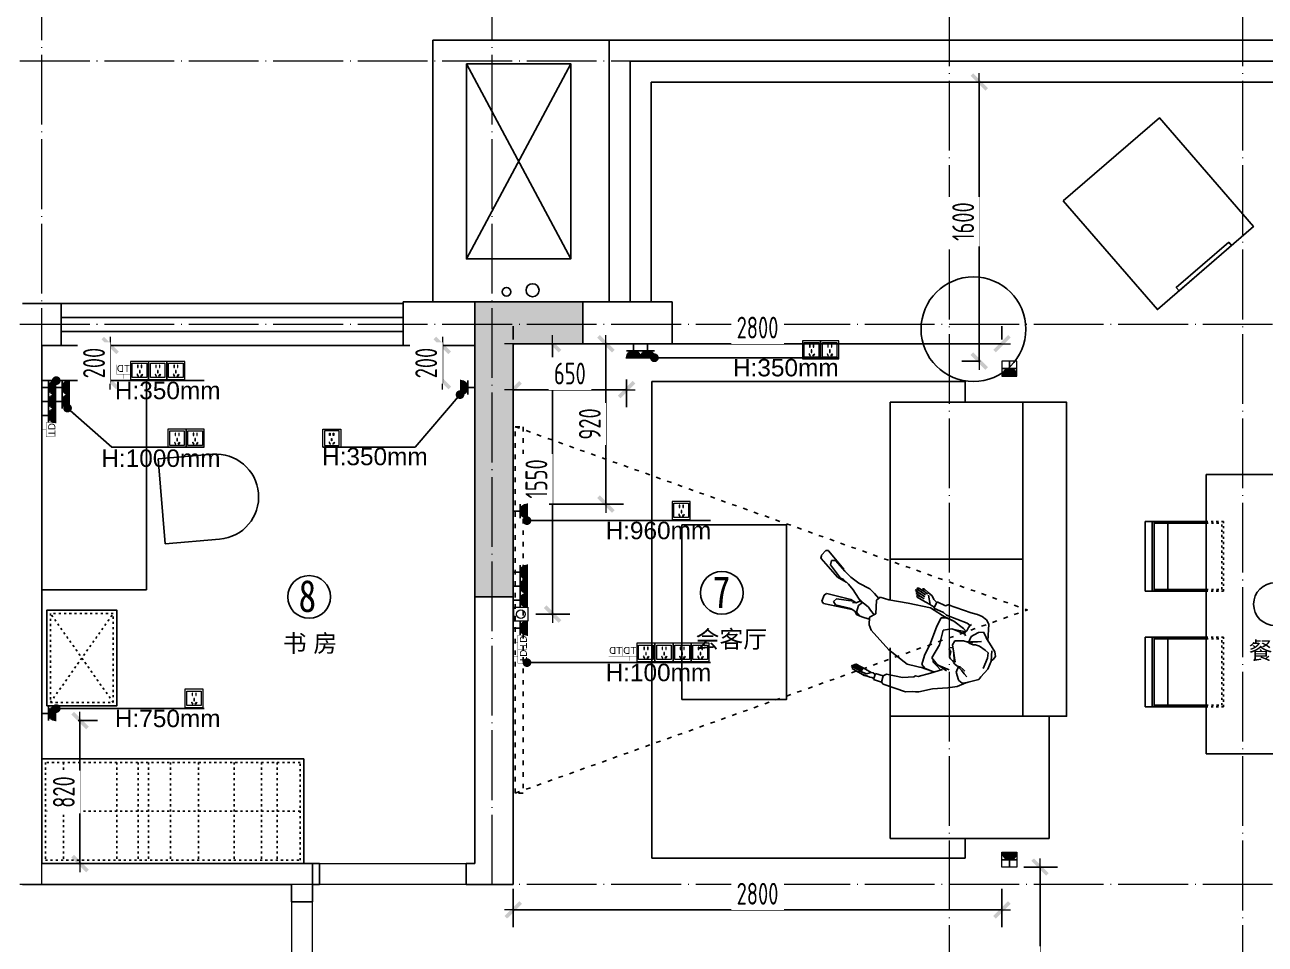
# Model space of a CAD drawing. Header units: inches. Extents: x -50945 to 250244, y -404780 to 18493.
# Drawn here: x 102031 to 109137, y -280521 to -275250 of the extents above; entities that cross this region are included whole.
import ezdxf

# ---------------------------------------------------------------- set-up
doc = ezdxf.new("R2010")
doc.units = ezdxf.units.IN
doc.header["$MEASUREMENT"] = 0
for name, pattern in [('ACAD_ISO03W100', [30, 12, -18]), ('DOTE', [2.42, 2, -0.2, 0.02, -0.2]), ('iGo户型优化10', [30, 12, -18])]:
    doc.linetypes.add(name, pattern=pattern)
for name, color, linetype, lineweight in [('0000插座', 1, 'Continuous', 25), ('0000照明', 241, 'Continuous', 25), ('天棚材质标注', 2, 'Continuous', 5), ('门', 65, 'Continuous', 13)]:
    doc.layers.add(name, color=color, linetype=linetype, lineweight=lineweight)
for name, color, linetype in [('D-ARCHI', 250, 'Continuous'), ('EVH 立面填充', 8, 'Continuous'), ('IBS-003-建筑窗框', 3, 'Continuous'), ('IBS-182-原建筑非承重墙', 150, 'Continuous'), ('IBS-200-原建筑承重墙柱', 200, 'Continuous'), ('IBS-63-原建筑窗', 63, 'Continuous'), ('IDS-040-固定高家具', 40, 'Continuous'), ('IFF-51-活动家具', 51, 'Continuous'), ('iGo户型优化', 7, 'Continuous'), ('房间编号', 50, 'Continuous')]:
    doc.layers.add(name, color=color, linetype=linetype)
doc.styles.add('ARI', font='', dxfattribs={"width": 0.8, "height": 200})
doc.styles.add('HBA-DIMT', font='ARCHS.SHX', dxfattribs={"width": 0.8})
doc.styles.add('MtXpl_Arial_Unicode_', font='Arial Unicode.ttf')
doc.styles.get("Standard").update_dxf_attribs({"font": 'Arial.ttf'})
doc.styles.get('ARI').set_extended_font_data('SimSun')
doc.dimstyles.new('HBA_40', dxfattribs={"dimscale": 50, "dimtxt": 2.5, "dimasz": 0.1, "dimexe": 2, "dimexo": 2.5, "dimgap": 0.6, "dimtad": 1, "dimdec": 0, "dimrnd": 5, "dimzin": 0, "dimtxsty": 'HBA-DIMT', "dimblk": 'HBA_DIMENSION_TICK', "dimblk1": 'HBA_DIMENSION_TICK', "dimblk2": 'HBA_DIMENSION_TICK', "dimcen": 0.125, "dimclrd": 44, "dimclre": 44, "dimclrt": 2, "dimadec": 0, "dimazin": 0, "dimtfac": 1, "dimtdec": 0, "dimtix": 1, "dimtmove": 1, "dimatfit": 3, "dimldrblk": 'HBA_Leader_Dot', "dimfxl": 0, "dimtvp": 1, "dimtfill": 1, "dimtolj": 1, "dimtzin": 0, "dimarcsym": 0})

# ---------------------------------------------------------------- blocks, each defined once
blk = doc.blocks.new('抖音iGo户型优化-0379')
at = {"layer": 'IFF-51-活动家具', "ltscale": 100}
for p, q in [((61873.5, -161142.9), (61899.3, -161455.1)), ((61412.4, -161495.3), (61386.6, -161183.2)), ((61899.3, -161455.1), (61412.4, -161495.3))]:
    blk.add_line(p, q, dxfattribs=at)
blk.add_arc((61630, -161163.1), 244.3, 4.72175, 184.72175, dxfattribs=at)
blk = doc.blocks.new('A$C0ACF2E9F')
at = {"layer": 'iGo户型优化', "color": 251}
for p, q in [((361.9, 1129.8), (370.4, 1137)), ((370.4, 1137), (391.8, 1142.7)), ((391.8, 1142.7), (416, 1128.4)), ((196.6, 1052.9), (233.7, 1104.2)), ((233.7, 1104.2), (252.2, 1109.9)), ((252.2, 1109.9), (307.7, 1129.8)), ((300.6, 1102.8), (366.2, 1102.8)), ((307.7, 1129.8), (359, 1129.8)), ((359, 1129.8), (414.6, 1109.9)), ((366.2, 1102.8), (396.1, 1095.6)), ((396.1, 1095.6), (403.2, 1074.3)), ((403.2, 1074.3), (411.8, 1034.4)), ((416, 1128.4), (433.1, 1104.2)), ((433.1, 1104.2), (470.2, 1052.9)), ((456.6, 1067.8), (459.4, 1067.8)), ((459.4, 1067.8), (549.1, 1035.4)), ((122, 958.6), (149, 1005)), ((149, 1005), (188.2, 1042.2)), ((192.3, 1050.1), (178.9, 1024.7)), ((185.2, 1000.2), (178.9, 1024.7)), ((188.1, 997.3), (185.2, 1000.2)), ((188.1, 997.3), (222.3, 968.8)), ((196.6, 1052.9), (192.3, 1050.1)), ((232.2, 1014.4), (222.3, 1035.8)), ((245.1, 993.1), (232.2, 1014.4)), ((247.9, 1011.6), (252.2, 998.8)), ((259.3, 977.4), (252.2, 998.8)), ((410.3, 1011.6), (404.6, 998.8)), ((404.6, 998.8), (404.6, 977.4)), ((411.8, 1034.4), (410.3, 1011.6)), ((430.3, 1014.4), (414.6, 977.4)), ((440.3, 1035.8), (430.3, 1014.4)), ((478.7, 997.3), (444.5, 968.8)), ((470.2, 1052.9), (474.4, 1050.1)), ((474.4, 1050.1), (495.8, 1025.8)), ((481.6, 1000.2), (478.7, 997.3)), ((495.8, 1025.8), (481.6, 1000.2)), ((549.1, 1035.4), (566.9, 1013.6)), ((566.9, 1013.6), (573.9, 983.6)), ((81.9, 879.8), (108.7, 931.8)), ((108.7, 931.8), (122, 958.6)), ((220.8, 926.1), (220.8, 887.6)), ((257.9, 968.8), (222.3, 968.8)), ((252.2, 974.5), (245.1, 993.1)), ((257.9, 968.8), (252.2, 974.5)), ((259.3, 977.4), (257.9, 968.8)), ((257.9, 968.8), (257.9, 958.9)), ((262.2, 944.6), (257.9, 958.9)), ((269.3, 933.2), (262.2, 944.6)), ((282.1, 931.8), (269.3, 933.2)), ((275, 924.7), (274, 932.7)), ((329.1, 909), (275, 941.8)), ((280.7, 910.4), (275, 924.7)), ((319.1, 914.7), (282.1, 931.8)), ((400.4, 927.5), (386.1, 891.9)), ((404.6, 938.9), (400.4, 927.5)), ((404.6, 977.4), (407.5, 968.8)), ((407.5, 958.9), (404.6, 938.9)), ((411.8, 970.3), (407.5, 958.9)), ((407.5, 968.8), (407.5, 958.9)), ((444.5, 968.8), (411.2, 968.8)), ((414.6, 993.1), (411.8, 974.5)), ((411.8, 974.5), (411.8, 970.3)), ((448.8, 927.5), (436, 937.5)), ((443.1, 931.8), (443.1, 887.6)), ((443.1, 862), (457.4, 930.4)), ((464.5, 934.6), (448.8, 927.5)), ((459.6, 932.4), (470.2, 911.8)), ((464.5, 934.6), (486.3, 936.8)), ((497.2, 938.9), (486.3, 936.8)), ((508.5, 944.4), (497.2, 938.9)), ((507.2, 919), (500.1, 940.3)), ((575, 955.6), (569.9, 917.5)), ((573.9, 983.6), (575, 955.6)), ((37, 813.5), (81.9, 879.8)), ((206.7, 891.5), (161, 834.9)), ((175.2, 843.5), (178.8, 857)), ((215.1, 850.6), (200.3, 883.6)), ((220.8, 862), (209.4, 914.7)), ((220.8, 887.6), (220.8, 862)), ((220.8, 862), (220.8, 850.6)), ((287.8, 900.5), (280.7, 910.4)), ((287.8, 900.5), (319.1, 894.8)), ((329.1, 909), (319.1, 914.7)), ((359, 889.1), (319.1, 914.7)), ((329.1, 880.5), (319.1, 894.8)), ((329.1, 909), (359, 889.1)), ((337.7, 880.5), (329.1, 880.5)), ((344.8, 894.8), (337.7, 880.5)), ((349.1, 894.8), (344.8, 894.8)), ((349.1, 894.8), (344.8, 894.8)), ((386.1, 891.9), (359, 889.1)), ((443.1, 887.6), (443.1, 862)), ((443.1, 862), (443.1, 850.6)), ((470.2, 911.8), (488.7, 843.5)), ((504.4, 792.2), (507.2, 919)), ((569.9, 917.5), (562.8, 777.9)), ((24.2, 777.9), (29.8, 797.2)), ((29.8, 797.2), (37, 813.5)), ((161, 834.9), (116.8, 776.5)), ((158.1, 692.4), (175.2, 796.4)), ((171, 769.4), (175.2, 843.5)), ((175.2, 843.5), (175.2, 796.4)), ((175.2, 796.4), (188.1, 769.4)), ((226.5, 824.9), (215.1, 850.6)), ((245.1, 807.8), (220.8, 850.6)), ((239.4, 819.2), (226.5, 824.9)), ((245.1, 807.8), (332, 820.7)), ((417.5, 807.8), (332, 820.7)), ((443.1, 850.6), (417.5, 807.8)), ((488.7, 796.4), (477.3, 769.4)), ((488.7, 843.5), (493, 769.4)), ((488.7, 843.5), (488.7, 796.4)), ((488.7, 796.4), (507.2, 692.4)), ((511.5, 770.8), (504.4, 792.2)), ((564.2, 790.7), (562.8, 777.9)), ((0, 608.4), (7.6, 744.3)), ((7.6, 744.3), (24.2, 777.9)), ((105.4, 755.1), (76.9, 695.3)), ((114, 762.2), (105.4, 755.1)), ((116.8, 776.5), (114, 762.2)), ((188.1, 769.4), (242.2, 765.1)), ((320.6, 769.4), (242.2, 765.1)), ((320.6, 769.4), (423.2, 765.1)), ((423.2, 765.1), (477.3, 769.4)), ((511.5, 770.8), (512.9, 711)), ((552.9, 713.3), (512.9, 711)), ((522.9, 688.2), (520, 711)), ((550, 713.8), (558.5, 691)), ((562.8, 777.9), (551.4, 766.5)), ((551.4, 766.5), (552.9, 713.3)), ((76.9, 695.3), (59.8, 604.1)), ((193.8, 562.8), (158.1, 692.4)), ((507.2, 692.4), (483, 562.8)), ((524.3, 682.5), (522.9, 688.2)), ((527.2, 651.1), (524.3, 682.5)), ((569.9, 652.5), (524.3, 682.5)), ((534.3, 597), (527.2, 651.1)), ((558.5, 691), (574.2, 675.3)), ((579.9, 626.9), (572.8, 646.8)), ((574.2, 675.3), (584.2, 645.4)), ((584.2, 645.4), (594.1, 616.9)), ((7.1, 595.6), (0, 608.4)), ((2.4, 547.6), (7.1, 595.6)), ((7.1, 595.6), (44.2, 589.9)), ((44.2, 589.9), (39.1, 544.7)), ((59.8, 604.1), (44.2, 589.9)), ((541.4, 592.7), (534.3, 597)), ((551.4, 584.2), (541.4, 638.3)), ((544.3, 597), (541.4, 592.7)), ((544.3, 621.2), (544.3, 597)), ((557.1, 584.2), (551.4, 584.2)), ((565.6, 574.2), (552.8, 636.9)), ((561.4, 587), (557.1, 584.2)), ((558.5, 605.5), (561.4, 587)), ((577, 579.9), (565.6, 636.9)), ((571.3, 574.2), (565.6, 574.2)), ((571.3, 608.4), (574.2, 578.5)), ((574.2, 578.5), (571.3, 574.2)), ((582.7, 579.9), (577, 579.9)), ((588.4, 608.4), (579.9, 626.9)), ((579.9, 625.5), (587, 582.7)), ((587, 582.7), (582.7, 579.9)), ((592.7, 611.2), (588.4, 608.4)), ((594.1, 616.9), (592.7, 611.2)), ((10, 547.1), (2.4, 547.6)), ((2.9, 488.7), (7.1, 512.9)), ((7.1, 522.9), (10, 532.9)), ((7.1, 522.9), (7.1, 491.5)), ((7.1, 493), (7.1, 522.9)), ((39.1, 544.7), (10, 547.1)), ((10, 532.9), (10, 547.1)), ((17.1, 497.2), (35.6, 518.6)), ((34, 545.1), (37, 530)), ((37, 530), (35.6, 518.6)), ((35.6, 518.6), (39.9, 483)), ((259.3, 427.4), (193.8, 562.8)), ((483, 562.8), (457.4, 453.1)), ((7.1, 467.3), (2.9, 488.7)), ((7.1, 460.2), (7.1, 491.5)), ((10, 453.1), (7.1, 460.2)), ((14.2, 410.3), (8.5, 454.5)), ((15.7, 454.5), (10, 453.1)), ((17.1, 473), (15.7, 454.5)), ((17.1, 497.2), (17.1, 473)), ((17.1, 471.6), (24.2, 410.3)), ((25.6, 468.7), (32.8, 401.8)), ((32.8, 467.3), (38.5, 410.3)), ((39.9, 483), (47, 421.7)), ((283.5, 403.2), (259.3, 427.4)), ((457.4, 453.1), (453.1, 401.8)), ((18.5, 410.3), (14.2, 410.3)), ((24.2, 410.3), (18.5, 410.3)), ((22.8, 401.8), (21.4, 410.3)), ((27.1, 401.8), (22.8, 401.8)), ((32.8, 401.8), (27.1, 401.8)), ((32.8, 410.3), (31.3, 410.3)), ((38.5, 410.3), (32.8, 410.3)), ((44.2, 418.9), (38.5, 418.9)), ((47, 421.7), (44.2, 418.9)), ((323.4, 389), (283.5, 403.2)), ((309.3, 348.1), (312.9, 392.7)), ((356.2, 416), (323.4, 389)), ((363.3, 379), (346.5, 408.1)), ((428.9, 389), (356.2, 416)), ((374.7, 361.9), (363.3, 379)), ((374.7, 361.9), (386.1, 323.4)), ((453.1, 401.8), (428.9, 389)), ((444.5, 397.5), (460.2, 363.3)), ((460.2, 363.3), (474.4, 329.1)), ((309.2, 333.4), (309.3, 348.1)), ((321.8, 310.3), (309.2, 333.4)), ((309.4, 317), (309.2, 333.4)), ((323.4, 297.8), (309.4, 317)), ((362.6, 304.7), (321.8, 310.3)), ((329.1, 273.6), (323.4, 297.8)), ((362.6, 304.7), (384.7, 319.1)), ((371.9, 287.8), (364.7, 266.4)), ((387.5, 302.1), (371.9, 287.8)), ((371.9, 287.8), (377.6, 252.2)), ((400.4, 289.2), (382.9, 318)), ((386.1, 323.4), (400.4, 289.2)), ((388.9, 308.3), (387.5, 302.1)), ((433.1, 242.2), (400.4, 289.2)), ((474.4, 329.1), (480.1, 257.9)), ((296.4, 115.4), (323.4, 262.2)), ((314.9, 182.4), (327.7, 260.7)), ((323.4, 262.2), (326.3, 279.3)), ((326.3, 279.3), (327.7, 280.7)), ((326.3, 279.3), (327.7, 280.7)), ((327.7, 260.7), (329.1, 273.6)), ((373.3, 269.3), (349.1, 175.2)), ((377.6, 252.2), (356.2, 111.1)), ((369.6, 281.1), (373.3, 269.3)), ((453.1, 205.2), (433.1, 242.2)), ((480.1, 257.9), (495.8, 202.3)), ((314.9, 182.4), (329.1, 163.8)), ((329.1, 163.8), (349.1, 175.2)), ((468.7, 166.7), (453.1, 205.2)), ((458.8, 188.1), (458.8, 190.9)), ((467.3, 132.5), (458.8, 188.1)), ((467.3, 151), (468.7, 166.7)), ((517.2, 68.4), (467.3, 151)), ((467.3, 151), (467.3, 132.5)), ((495.8, 202.3), (514.3, 158.1)), ((514.3, 158.1), (550, 85.5)), ((521.5, 148.2), (587, 27.1)), ((304.9, 102.6), (296.4, 115.4)), ((296.4, 115.4), (304.9, 102.6)), ((341.9, 101.2), (304.9, 102.6)), ((356.2, 109.7), (341.9, 101.2)), ((530, 4.3), (467.3, 132.5)), ((550, 85.5), (541.4, 64.1)), ((541.4, 64.1), (517.2, 68.4)), ((547.1, 0), (530, 4.3)), ((530, 4.3), (530, 2.9)), ((547.1, 0), (530, 2.9)), ((581.3, 11.4), (547.1, 0)), ((581.3, 11.4), (547.1, 0)), ((587, 27.1), (581.3, 11.4)), ((587, 25.6), (581.3, 11.4)), ((587, 27.1), (587, 25.6))]:
    blk.add_line(p, q, dxfattribs=at)
blk = doc.blocks.new('_LINKPT1')
blk.add_line((0, 0), (0, 0))
blk = doc.blocks.new('M_X23')
for p, q in [((-0.5, 1.05), (-0.5, 1)), ((-0.5, 1), (0.5, 1)), ((0.5, 1.05), (0.5, 1)), ((0.5, 0.5), (-0.5, 0.5)), ((0, 0.5), (0, 0))]:
    blk.add_line(p, q)
blk.add_arc((0, 1), 0.5, 180, 0)
for points in [[(0.433, 0.75), (-0.433, 0.75), (0.5, 1), (-0.5, 1)], [(0.25, 0.567), (-0.25, 0.567), (0.433, 0.75), (-0.433, 0.75)], [(0, 0.5), (0, 0.5), (0.25, 0.567), (-0.25, 0.567)]]:
    blk.add_solid(points)
blk.add_blockref('_LINKPT1', (0.001, 0))
at = {"width": 0.8, "flags": 9}
blk.add_attdef('A', (0, 0), '', height=0.00002, dxfattribs=at)
blk = doc.blocks.new('dther')
at = {"color": 1, "const_width": 2.65}
for points in [[(520868, -304443), (520949, -304443), (520949, -304503), (520989, -304503)], [(520868, -304564), (520949, -304564), (520949, -304503), (520989, -304503)]]:
    blk.add_lwpolyline(points, dxfattribs=at)
at = {"color": 1, "insert": (520900, -304503), "char_height": 60.4, "width": 110.39, "attachment_point": 5, "rotation": 90}
blk.add_mtext('{\\W1;TD}', dxfattribs=at)
blk = doc.blocks.new('HBA_DIMENSION_TICK')
at = {"color": 0, "linetype": 'ByBlock'}
for p, q in [((-10, 0), (0, 0)), ((0, 0), (10, 0))]:
    blk.add_line(p, q, dxfattribs=at)
at = {"color": 50, "linetype": 'ByBlock'}
blk.add_solid([(-10, -7), (-7, -10), (7, 10), (10, 7)], dxfattribs=at)
blk = doc.blocks.new('*D766')
at = {"layer": 'Defpoints', "color": 0, "transparency": 16777216}
for p in [(104872.4, -277078.6), (105054.2, -277078.6), (104832.8, -278628.6)]:
    blk.add_point(p, dxfattribs=at)
at = {"layer": '天棚材质标注', "color": 44, "lineweight": -2, "transparency": 16777216}
for p, q in [((104997.4, -277078.6), (105154.2, -277078.6)), ((105054.2, -278623.6), (105054.2, -277083.6)), ((104957.8, -278628.6), (105154.2, -278628.6))]:
    blk.add_line(p, q, dxfattribs=at)
at = {"layer": '天棚材质标注', "color": 44, "lineweight": -2, "transparency": 16777216, "xscale": 5, "yscale": 5, "zscale": 5}
for p, rotation in [((105054.2, -277078.6), 90), ((105054.2, -278628.6), 270)]:
    blk.add_blockref('HBA_DIMENSION_TICK', p, dxfattribs=dict(at, rotation=rotation))
at = {"layer": '天棚材质标注', "color": 2, "transparency": 16777216, "insert": (104961.7, -277853.6), "char_height": 125, "attachment_point": 5, "rotation": 90, "style": 'HBA-DIMT', "bg_fill": 3, "box_fill_scale": 1.25, "bg_fill_color": 256, "bg_fill_true_color": 13158600, "bg_fill_transparency": 0}
blk.add_mtext('\\A1;1550', dxfattribs=at)
blk = doc.blocks.new('HBA_Leader_Dot')
at = {"color": 0, "linetype": 'ByBlock'}
blk.add_line((-5, 0), (-10, 0), dxfattribs=at)
at = {"color": 0, "linetype": 'ByBlock', "const_width": 5}
blk.add_lwpolyline([(-2.5, 0, 1), (2.5, 0, 1)], format="xyb", close=True, dxfattribs=at)
blk = doc.blocks.new('h46jtr')
at = {"lineweight": 0}
for points in [[(4759.4, 50.76), (4763.7, 50.76), (4763.7, 46.46), (4759.4, 46.46)], [(4763.27, 50.33), (4759.83, 50.33), (4759.83, 46.89), (4763.27, 46.89)], [(4760.98, 47.68), (4760.86, 47.61), (4761.13, 47.16), (4761.24, 47.22)], [(4761.03, 49.83), (4761.14, 49.83), (4761.14, 49.26), (4761.03, 49.26)], [(4761.44, 48.58), (4761.59, 48.58), (4761.59, 48), (4761.44, 48)], [(4762.05, 47.68), (4762.16, 47.61), (4761.9, 47.16), (4761.79, 47.22)], [(4761.88, 49.83), (4762, 49.83), (4762, 49.26), (4761.88, 49.26)]]:
    blk.add_lwpolyline(points, close=True, dxfattribs=at)
blk = doc.blocks.new('*D772')
at = {"layer": 'Defpoints', "color": 0, "transparency": 16777216}
for p in [(104828.7, -277078.6), (104828.7, -277178.6), (107628.4, -277178.6)]:
    blk.add_point(p, dxfattribs=at)
at = {"layer": '天棚材质标注', "color": 44, "lineweight": -2, "transparency": 16777216}
for p, q in [((104828.7, -277053.6), (104828.7, -276978.6)), ((107628.4, -277053.6), (107628.4, -276978.6)), ((107623.4, -277078.6), (104833.7, -277078.6))]:
    blk.add_line(p, q, dxfattribs=at)
at = {"layer": '天棚材质标注', "color": 44, "lineweight": -2, "transparency": 16777216, "xscale": 5, "yscale": 5, "zscale": 5, "rotation": 180}
blk.add_blockref('HBA_DIMENSION_TICK', (104828.7, -277078.6), dxfattribs=at)
at = {"layer": '天棚材质标注', "color": 44, "lineweight": -2, "transparency": 16777216, "xscale": 5, "yscale": 5, "zscale": 5}
blk.add_blockref('HBA_DIMENSION_TICK', (107628.4, -277078.6), dxfattribs=at)
at = {"layer": '天棚材质标注', "color": 2, "transparency": 16777216, "insert": (106228.6, -276986.1), "char_height": 125, "attachment_point": 5, "style": 'HBA-DIMT', "bg_fill": 3, "box_fill_scale": 1.25, "bg_fill_color": 256, "bg_fill_true_color": 13158600, "bg_fill_transparency": 0}
blk.add_mtext('\\A1;2800', dxfattribs=at)
blk = doc.blocks.new('*D773')
at = {"layer": 'Defpoints', "color": 0, "transparency": 16777216}
for p in [(107499, -275578.4), (107628.4, -275578.4), (107628.4, -277178.6)]:
    blk.add_point(p, dxfattribs=at)
at = {"layer": '天棚材质标注', "color": 44, "lineweight": -2, "transparency": 16777216}
for p, q in [((107503.4, -275578.4), (107399, -275578.4)), ((107499, -277173.6), (107499, -275583.4)), ((107503.4, -277178.6), (107399, -277178.6))]:
    blk.add_line(p, q, dxfattribs=at)
at = {"layer": '天棚材质标注', "color": 44, "lineweight": -2, "transparency": 16777216, "xscale": 5, "yscale": 5, "zscale": 5}
for p, rotation in [((107499, -275578.4), 90), ((107499, -277178.6), 270)]:
    blk.add_blockref('HBA_DIMENSION_TICK', p, dxfattribs=dict(at, rotation=rotation))
at = {"layer": '天棚材质标注', "color": 2, "transparency": 16777216, "insert": (107406.5, -276378.5), "char_height": 125, "attachment_point": 5, "rotation": 90, "style": 'HBA-DIMT', "bg_fill": 3, "box_fill_scale": 1.25, "bg_fill_color": 256, "bg_fill_true_color": 13158600, "bg_fill_transparency": 0}
blk.add_mtext('\\A1;1600', dxfattribs=at)
blk = doc.blocks.new('*D774')
at = {"layer": 'Defpoints', "color": 0, "transparency": 16777216}
for p in [(107628.4, -280078.6), (107328.4, -281258.6), (107847.2, -281258.6)]:
    blk.add_point(p, dxfattribs=at)
at = {"layer": '天棚材质标注', "color": 44, "lineweight": -2, "transparency": 16777216}
for p, q in [((107753.4, -280078.6), (107947.2, -280078.6)), ((107847.2, -280083.6), (107847.2, -281253.6)), ((107453.4, -281258.6), (107947.2, -281258.6))]:
    blk.add_line(p, q, dxfattribs=at)
at = {"layer": '天棚材质标注', "color": 44, "lineweight": -2, "transparency": 16777216, "xscale": 5, "yscale": 5, "zscale": 5}
for p, rotation in [((107847.2, -280078.6), 90), ((107847.2, -281258.6), 270)]:
    blk.add_blockref('HBA_DIMENSION_TICK', p, dxfattribs=dict(at, rotation=rotation))
at = {"layer": '天棚材质标注', "color": 2, "transparency": 16777216, "insert": (107754.7, -280668.6), "char_height": 125, "attachment_point": 5, "rotation": 90, "style": 'HBA-DIMT', "bg_fill": 3, "box_fill_scale": 1.25, "bg_fill_color": 256, "bg_fill_true_color": 13158600, "bg_fill_transparency": 0}
blk.add_mtext('\\A1;1180', dxfattribs=at)
blk = doc.blocks.new('*D775')
at = {"layer": 'Defpoints', "color": 0, "transparency": 16777216}
for p in [(104828.7, -280078.6), (107628.4, -280078.6), (104828.7, -280324)]:
    blk.add_point(p, dxfattribs=at)
at = {"layer": '天棚材质标注', "color": 44, "lineweight": -2, "transparency": 16777216}
for p, q in [((104828.7, -280203.6), (104828.7, -280424)), ((107628.4, -280203.6), (107628.4, -280424)), ((107623.4, -280324), (104833.7, -280324))]:
    blk.add_line(p, q, dxfattribs=at)
at = {"layer": '天棚材质标注', "color": 44, "lineweight": -2, "transparency": 16777216, "xscale": 5, "yscale": 5, "zscale": 5, "rotation": 180}
blk.add_blockref('HBA_DIMENSION_TICK', (104828.7, -280324), dxfattribs=at)
at = {"layer": '天棚材质标注', "color": 44, "lineweight": -2, "transparency": 16777216, "xscale": 5, "yscale": 5, "zscale": 5}
blk.add_blockref('HBA_DIMENSION_TICK', (107628.4, -280324), dxfattribs=at)
at = {"layer": '天棚材质标注', "color": 2, "transparency": 16777216, "insert": (106228.6, -280231.5), "char_height": 125, "attachment_point": 5, "style": 'HBA-DIMT', "bg_fill": 3, "box_fill_scale": 1.25, "bg_fill_color": 256, "bg_fill_true_color": 13158600, "bg_fill_transparency": 0}
blk.add_mtext('\\A1;2800', dxfattribs=at)
blk = doc.blocks.new('*D777')
at = {"layer": 'Defpoints', "color": 0, "transparency": 16777216}
for p in [(104828.7, -277158.7), (105478.4, -277158.7), (104828.7, -277342)]:
    blk.add_point(p, dxfattribs=at)
at = {"layer": '天棚材质标注', "color": 44, "lineweight": -2, "transparency": 16777216}
for p, q in [((104828.7, -277283.7), (104828.7, -277442)), ((105478.4, -277283.7), (105478.4, -277442)), ((105473.4, -277342), (104833.7, -277342))]:
    blk.add_line(p, q, dxfattribs=at)
at = {"layer": '天棚材质标注', "color": 44, "lineweight": -2, "transparency": 16777216, "xscale": 5, "yscale": 5, "zscale": 5, "rotation": 180}
blk.add_blockref('HBA_DIMENSION_TICK', (104828.7, -277342), dxfattribs=at)
at = {"layer": '天棚材质标注', "color": 44, "lineweight": -2, "transparency": 16777216, "xscale": 5, "yscale": 5, "zscale": 5}
blk.add_blockref('HBA_DIMENSION_TICK', (105478.4, -277342), dxfattribs=at)
at = {"layer": '天棚材质标注', "color": 2, "transparency": 16777216, "insert": (105153.5, -277249.5), "char_height": 125, "attachment_point": 5, "style": 'HBA-DIMT', "bg_fill": 3, "box_fill_scale": 1.25, "bg_fill_color": 256, "bg_fill_true_color": 13158600, "bg_fill_transparency": 0}
blk.add_mtext('\\A1;650', dxfattribs=at)
blk = doc.blocks.new('*D779')
at = {"layer": 'Defpoints', "color": 0, "transparency": 16777216}
for p in [(102211.2, -279238.6), (102211.2, -280058.6), (102347.1, -280058.6)]:
    blk.add_point(p, dxfattribs=at)
at = {"layer": '天棚材质标注', "color": 44, "lineweight": -2, "transparency": 16777216}
for p, q in [((102336.2, -279238.6), (102447.1, -279238.6)), ((102347.1, -279243.6), (102347.1, -280053.6)), ((102336.2, -280058.6), (102447.1, -280058.6))]:
    blk.add_line(p, q, dxfattribs=at)
at = {"layer": '天棚材质标注', "color": 44, "lineweight": -2, "transparency": 16777216, "xscale": 5, "yscale": 5, "zscale": 5}
for p, rotation in [((102347.1, -279238.6), 90), ((102347.1, -280058.6), 270)]:
    blk.add_blockref('HBA_DIMENSION_TICK', p, dxfattribs=dict(at, rotation=rotation))
at = {"layer": '天棚材质标注', "color": 2, "transparency": 16777216, "insert": (102254.6, -279648.6), "char_height": 125, "attachment_point": 5, "rotation": 90, "style": 'HBA-DIMT', "bg_fill": 3, "box_fill_scale": 1.25, "bg_fill_color": 256, "bg_fill_true_color": 13158600, "bg_fill_transparency": 0}
blk.add_mtext('\\A1;820', dxfattribs=at)
blk = doc.blocks.new('*D780')
at = {"layer": 'Defpoints', "color": 0, "transparency": 16777216}
for p in [(102287.8, -277088.6), (102287.8, -277290.1)]:
    blk.add_point(p, dxfattribs=at)
at = {"layer": '天棚材质标注', "color": 44, "lineweight": -2, "transparency": 16777216}
for p, q in [((102412.8, -277088.6), (102620, -277088.6)), ((102520, -277083.6), (102520, -277078.6)), ((102520, -277290.1), (102520, -277088.6)), ((102412.8, -277290.1), (102620, -277290.1)), ((102520, -277295.1), (102520, -277300.1))]:
    blk.add_line(p, q, dxfattribs=at)
at = {"layer": '天棚材质标注', "color": 44, "lineweight": -2, "transparency": 16777216, "xscale": 5, "yscale": 5, "zscale": 5}
for p, rotation in [((102520, -277088.6), 270), ((102520, -277290.1), 90)]:
    blk.add_blockref('HBA_DIMENSION_TICK', p, dxfattribs=dict(at, rotation=rotation))
at = {"layer": '天棚材质标注', "color": 2, "transparency": 16777216, "insert": (102427.5, -277189.4), "char_height": 125, "attachment_point": 5, "rotation": 90, "style": 'HBA-DIMT', "bg_fill": 3, "box_fill_scale": 1.25, "bg_fill_color": 256, "bg_fill_true_color": 13158600, "bg_fill_transparency": 0}
blk.add_mtext('\\A1;200', dxfattribs=at)
at = {"layer": 'Defpoints', "color": 0, "transparency": 16777216}
blk.add_point((102520, -277088.6), dxfattribs=at)
blk = doc.blocks.new('*D781')
at = {"layer": 'Defpoints', "color": 0, "transparency": 16777216}
for p in [(104524.5, -277088.6), (104524.5, -277290.1)]:
    blk.add_point(p, dxfattribs=at)
at = {"layer": '天棚材质标注', "color": 44, "lineweight": -2, "transparency": 16777216}
for p, q in [((104399.5, -277088.6), (104323, -277088.6)), ((104423, -277083.6), (104423, -277078.6)), ((104423, -277290.1), (104423, -277088.6)), ((104399.5, -277290.1), (104323, -277290.1)), ((104423, -277295.1), (104423, -277300.1))]:
    blk.add_line(p, q, dxfattribs=at)
at = {"layer": '天棚材质标注', "color": 44, "lineweight": -2, "transparency": 16777216, "xscale": 5, "yscale": 5, "zscale": 5}
for p, rotation in [((104423, -277088.6), 270), ((104423, -277290.1), 90)]:
    blk.add_blockref('HBA_DIMENSION_TICK', p, dxfattribs=dict(at, rotation=rotation))
at = {"layer": '天棚材质标注', "color": 2, "transparency": 16777216, "insert": (104330.5, -277189.4), "char_height": 125, "attachment_point": 5, "rotation": 90, "style": 'HBA-DIMT', "bg_fill": 3, "box_fill_scale": 1.25, "bg_fill_color": 256, "bg_fill_true_color": 13158600, "bg_fill_transparency": 0}
blk.add_mtext('\\A1;200', dxfattribs=at)
at = {"layer": 'Defpoints', "color": 0, "transparency": 16777216}
blk.add_point((104423, -277088.6), dxfattribs=at)
blk = doc.blocks.new('*D1058')
at = {"layer": 'Defpoints', "color": 0, "transparency": 16777216}
for p in [(104910.8, -277078.6), (105360.1, -277078.6), (104910.8, -277998.5)]:
    blk.add_point(p, dxfattribs=at)
at = {"layer": '天棚材质标注', "color": 44, "lineweight": -2, "transparency": 16777216}
for p, q in [((105035.8, -277078.6), (105460.1, -277078.6)), ((105360.1, -277993.5), (105360.1, -277083.6)), ((105035.8, -277998.5), (105460.1, -277998.5))]:
    blk.add_line(p, q, dxfattribs=at)
at = {"layer": '天棚材质标注', "color": 44, "lineweight": -2, "transparency": 16777216, "xscale": 5, "yscale": 5, "zscale": 5}
for p, rotation in [((105360.1, -277078.6), 90), ((105360.1, -277998.5), 270)]:
    blk.add_blockref('HBA_DIMENSION_TICK', p, dxfattribs=dict(at, rotation=rotation))
at = {"layer": '天棚材质标注', "color": 2, "transparency": 16777216, "insert": (105267.6, -277538.6), "char_height": 125, "attachment_point": 5, "rotation": 90, "style": 'HBA-DIMT', "bg_fill": 3, "box_fill_scale": 1.25, "bg_fill_color": 256, "bg_fill_true_color": 13158600, "bg_fill_transparency": 0}
blk.add_mtext('\\A1;920', dxfattribs=at)

msp = doc.modelspace()

# ---------------------------------------------------------------- hatches: boundary and pattern name
at = {"layer": 'EVH 立面填充'}
h = msp.add_hatch(color=256, dxfattribs=at)
h.dxf.hatch_style = 1
h.paths.add_polyline_path([(104828.67, -277078.62), (105228.67, -277078.62), (105228.67, -276838.62), (104608.67, -276838.62), (104608.67, -278528.62), (104828.67, -278528.62)])

# ---------------------------------------------------------------- linework, layer by layer
at = {"layer": '0000插座', "lineweight": 5}
for points in [[(107714.69, -277263.8), (107714.69, -277178.62), (107628.43, -277178.62), (107628.43, -277263.8)], [(104832.8, -278588.62), (104912.8, -278588.62), (104912.8, -278668.62), (104832.8, -278668.62)], [(107714.69, -279993.43), (107714.69, -280078.62), (107628.43, -280078.62), (107628.43, -279993.43)]]:
    msp.add_lwpolyline(points, close=True, dxfattribs=at)
msp.add_circle((104872.8, -278628.62), 25, dxfattribs=at)
at = {"layer": 'D-ARCHI', "color": 251, "linetype": 'DOTE', "lineweight": 5, "ltscale": 200}
for p, q in [((102128.67, -280178.62), (102128.67, -272638.38)), ((104708.67, -280178.62), (104708.67, -272638.38)), ((107328.37, -287586.95), (107328.37, -272638.38)), ((109008.37, -287586.95), (109008.37, -272638.38)), ((116438.67, -275458.38), (96111.41, -275458.38)), ((116438.67, -276968.62), (96098.67, -276968.62)), ((116438.67, -280178.62), (96111.41, -280178.62))]:
    msp.add_line(p, q, dxfattribs=at)
at = {"layer": 'IBS-003-建筑窗框', "color": 251, "ltscale": 10}
for p, q in [((110918.67, -275338.38), (105378.67, -275338.38)), ((105378.67, -275338.38), (105378.67, -276838.62)), ((110688.67, -275578.38), (105618.67, -275578.38)), ((105618.67, -275578.38), (105618.67, -276838.62)), ((102238.67, -276848.62), (104198.67, -276848.62)), ((102238.67, -277088.62), (104198.67, -277088.62))]:
    msp.add_line(p, q, dxfattribs=at)
at = {"layer": 'IBS-182-原建筑非承重墙'}
for p, q in [((104368.67, -276838.62), (104368.67, -275338.38)), ((105378.67, -275338.38), (104368.67, -275338.38)), ((104560.74, -276592.28), (105158.86, -275473.49)), ((105158.86, -276592.28), (104560.74, -275473.49)), ((102018.67, -276847.62), (102238.67, -276847.62)), ((102238.67, -276847.62), (102238.67, -277088.62)), ((104198.67, -277088.62), (104198.67, -276838.62)), ((104198.67, -276838.62), (104608.67, -276838.62)), ((105228.67, -276838.62), (105738.67, -276838.62)), ((105738.67, -277078.62), (105738.67, -276838.62)), ((102128.67, -280058.62), (102128.67, -277088.62)), ((102128.67, -277088.62), (102238.67, -277088.62)), ((104608.67, -277088.62), (104198.67, -277088.62)), ((105738.67, -277078.62), (105228.67, -277078.62)), ((104608.67, -278528.62), (104608.67, -280058.62)), ((104828.67, -278528.62), (104828.67, -280178.62)), ((103678.67, -280058.62), (102128.67, -280058.62)), ((103678.67, -280278.62), (103678.67, -280058.62)), ((104558.67, -280178.62), (104558.67, -280058.62)), ((104558.67, -280058.62), (104608.67, -280058.62)), ((103558.67, -280178.62), (102018.67, -280178.62)), ((103558.67, -280278.62), (103558.67, -280178.62)), ((104828.67, -280178.62), (104558.67, -280178.62)), ((103678.67, -280278.62), (103558.67, -280278.62))]:
    msp.add_line(p, q, dxfattribs=at)
for points in [[(104560.74, -275473.49), (105158.86, -275473.49), (105158.86, -276592.28), (104560.74, -276592.28)], [(103678.67, -280058.62), (103718.67, -280058.62), (103718.67, -280178.62), (103678.67, -280178.62)]]:
    msp.add_lwpolyline(points, close=True, dxfattribs=at)
for centre, radius in [((104790.89, -276780.71), 25), ((104939.85, -276772.14), 37.5)]:
    msp.add_circle(centre, radius, dxfattribs=at)
at = {"layer": 'IBS-200-原建筑承重墙柱', "ltscale": 0.02}
for p, q in [((104608.67, -278528.62), (104608.67, -276838.62)), ((105228.67, -276838.62), (104608.67, -276838.62)), ((105228.67, -276838.62), (105228.67, -277078.62)), ((104828.67, -277078.62), (104828.67, -278528.62)), ((104828.67, -277078.62), (105228.67, -277078.62)), ((104828.67, -278528.62), (104608.67, -278528.62))]:
    msp.add_line(p, q, dxfattribs=at)
at = {"layer": 'IBS-63-原建筑窗'}
for p, q in [((110808.67, -275458.38), (105498.67, -275458.38)), ((105498.67, -275458.38), (105498.67, -276838.62)), ((102238.67, -276928.62), (104198.67, -276928.62)), ((102238.67, -277008.62), (104198.67, -277008.62))]:
    msp.add_line(p, q, dxfattribs=at)
at = {"layer": 'IDS-040-固定高家具', "linetype": 'ACAD_ISO03W100'}
for p, q in [((102177.8, -279135.14), (102537.8, -278625.14)), ((102537.8, -279135.14), (102177.8, -278625.14)), ((102252.09, -279478.62), (102252.09, -280038.62)), ((102347.13, -279478.62), (102347.13, -280038.62)), ((102557.37, -279478.62), (102557.37, -280038.62)), ((102681.21, -279478.62), (102681.21, -280038.62)), ((102738.81, -279478.62), (102738.81, -280038.62)), ((102865.52, -279478.62), (102865.52, -280038.62)), ((103026.8, -279478.62), (103026.8, -280038.62)), ((103231.28, -279478.62), (103231.28, -280038.62)), ((103386.8, -279478.62), (103386.8, -280038.62)), ((103476.08, -279478.62), (103476.08, -280038.62)), ((103608.67, -279758.62), (102148.67, -279758.62))]:
    msp.add_line(p, q, dxfattribs=at)
at = {"layer": 'IDS-040-固定高家具'}
for p, q in [((103628.67, -279458.62), (102128.67, -279458.62)), ((103628.67, -280058.62), (103628.67, -279458.62))]:
    msp.add_line(p, q, dxfattribs=at)
msp.add_lwpolyline([(102157.8, -279155.14), (102157.8, -278605.14), (102557.8, -278605.14), (102557.8, -279155.14)], close=True, dxfattribs=at)
at = {"layer": 'IDS-040-固定高家具', "linetype": 'ACAD_ISO03W100'}
for points in [[(102177.8, -279135.14), (102537.8, -279135.14), (102537.8, -278625.14), (102177.8, -278625.14)], [(102148.67, -280038.62), (103608.67, -280038.62), (103608.67, -279478.62), (102148.67, -279478.62)]]:
    msp.add_lwpolyline(points, close=True, dxfattribs=at)
at = {"layer": 'IFF-51-活动家具'}
for p, q in [((102728.67, -277288.62), (102128.67, -277288.62)), ((102728.67, -278488.62), (102728.67, -277288.62)), ((107898.67, -277413.89, 0), (106988.67, -277413.89, 0)), ((107748.67, -279213.89, 0), (107748.67, -277413.89, 0)), ((109598.67, -277828.62, 0), (108798.67, -277828.62, 0)), ((108798.67, -279428.62, 0), (108798.67, -277828.62)), ((108798.67, -278096.84, 0), (108448.67, -278096.84, 0)), ((108448.67, -278096.84, 0), (108448.67, -278496.84, 0)), ((108488.67, -278096.84, 0), (108448.67, -278096.84, 0)), ((108488.67, -278496.84, 0), (108488.67, -278096.84, 0)), ((108501.43, -278496.84, 0), (108501.43, -278096.84, 0)), ((108501.43, -278106.84, 0), (108501.43, -278486.84, 0)), ((108578.67, -278106.84, 0), (108501.43, -278106.84, 0)), ((108578.67, -278096.84, 0), (108578.67, -278496.84, 0)), ((108578.67, -278106.84, 0), (108578.67, -278486.84, 0)), ((108798.67, -278106.84, 0), (108578.67, -278106.84, 0)), ((108578.67, -278486.84, 0), (108578.67, -278106.84, 0)), ((107748.67, -278313.89, 0), (106988.67, -278313.89, 0)), ((102128.67, -278488.62), (102728.67, -278488.62)), ((108448.67, -278496.84, 0), (108798.67, -278496.84, 0)), ((108448.67, -278496.84, 0), (108488.67, -278496.84, 0)), ((108501.43, -278486.84, 0), (108578.67, -278486.84, 0)), ((108578.67, -278486.84, 0), (108798.67, -278486.84, 0)), ((108798.67, -278760.45, 0), (108448.67, -278760.45, 0)), ((108448.67, -278760.45, 0), (108448.67, -279160.45, 0)), ((108488.67, -278760.45, 0), (108448.67, -278760.45, 0)), ((108488.67, -279160.45, 0), (108488.67, -278760.45, 0)), ((108501.43, -279160.45, 0), (108501.43, -278760.45, 0)), ((108501.43, -278770.45, 0), (108501.43, -279150.45, 0)), ((108578.67, -278770.45, 0), (108501.43, -278770.45, 0)), ((108578.67, -278760.45, 0), (108578.67, -279160.45, 0)), ((108578.67, -278770.45, 0), (108578.67, -279150.45, 0)), ((108798.67, -278770.45, 0), (108578.67, -278770.45, 0)), ((108578.67, -279150.45, 0), (108578.67, -278770.45, 0)), ((108448.67, -279160.45, 0), (108798.67, -279160.45, 0)), ((108448.67, -279160.45, 0), (108488.67, -279160.45, 0)), ((108501.43, -279150.45, 0), (108578.67, -279150.45, 0)), ((108578.67, -279150.45, 0), (108798.67, -279150.45, 0)), ((107898.67, -279213.89, 0), (106988.67, -279213.89, 0)), ((107898.67, -279913.89, 0), (107898.67, -279213.89, 0)), ((109598.67, -279428.62, 0), (108798.67, -279428.62, 0))]:
    msp.add_line(p, q, dxfattribs=at)
at = {"layer": 'IFF-51-活动家具', "linetype": 'ACAD_ISO03W100'}
for p, q in [((108898.67, -278096.84, 0), (108798.67, -278096.84, 0)), ((108798.67, -278106.84, 0), (108888.67, -278106.84, 0)), ((108888.67, -278486.84, 0), (108888.67, -278106.84, 0)), ((108898.67, -278496.84, 0), (108898.67, -278096.84, 0)), ((108798.67, -278486.84, 0), (108888.67, -278486.84, 0)), ((108898.67, -278496.84, 0), (108798.67, -278496.84, 0)), ((108898.67, -278760.45, 0), (108798.67, -278760.45, 0)), ((108798.67, -278770.45, 0), (108888.67, -278770.45, 0)), ((108888.67, -279150.45, 0), (108888.67, -278770.45, 0)), ((108898.67, -279160.45, 0), (108898.67, -278760.45, 0)), ((108798.67, -279150.45, 0), (108888.67, -279150.45, 0)), ((108898.67, -279160.45, 0), (108798.67, -279160.45, 0))]:
    msp.add_line(p, q, dxfattribs=at)
at = {"layer": 'IFF-51-活动家具'}
for points in [[(107980.12, -276258.92), (108518.83, -276882.6), (109069.14, -276407.26), (108530.43, -275783.58)], [(108927.52, -276495.83), (108944.22, -276515.17), (108643.75, -276774.7), (108627.05, -276755.36)], [(105794.94, -278117.23), (106394.94, -278117.23), (106394.94, -279117.23), (105794.94, -279117.23)]]:
    msp.add_lwpolyline(points, close=True, dxfattribs=at)
msp.add_lwpolyline([(107417.28, -279913.89), (107417.28, -280027.14), (105623.39, -280027.14), (105623.39, -277295.78), (107417.28, -277295.78), (107417.28, -277413.89)], dxfattribs=at)
at = {"layer": 'IFF-51-活动家具', "elevation": 0}
for points in [[(106988.67, -278549.1), (106988.67, -277413.89), (107898.67, -277413.89)], [(107898.67, -277413.89), (107998.67, -277413.89), (107998.67, -279213.89), (107898.67, -279213.89)], [(107898.67, -279913.89), (106988.67, -279913.89), (106988.67, -278822.48)], [(107898.67, -279213.89), (107898.67, -279913.89), (107643.67, -279913.89)]]:
    msp.add_lwpolyline(points, dxfattribs=at)
at = {"layer": 'IFF-51-活动家具'}
msp.add_circle((107465.28, -276995.63), 300, dxfattribs=at)
at = {"layer": 'iGo户型优化', "color": 251, "linetype": 'iGo户型优化10', "ltscale": 2.2}
for p in [(104840.47, -277554.59), (104840.47, -279654.59)]:
    msp.add_line(p, (107774.12, -278604.59), dxfattribs=at)
msp.add_lwpolyline([(104840.47, -277554.59), (104885.47, -277554.59), (104885.47, -279654.59), (104840.47, -279654.59)], close=True, dxfattribs=at)
at = {"layer": '房间编号'}
for centre in [(106024.56, -278506.15), (103659.51, -278530.1), (109193.07, -278571.93)]:
    msp.add_circle(centre, 122.5, dxfattribs=at)
at = {"layer": '门', "color": 8, "lineweight": 5}
for points in [[(103718.67, -280058.62), (104558.67, -280058.62), (104558.67, -280178.62), (103718.67, -280178.62)], [(103558.37, -281158.62), (103678.67, -281158.62), (103678.67, -280278.62), (103558.37, -280278.62)]]:
    msp.add_lwpolyline(points, close=True, dxfattribs=at)

# ---------------------------------------------------------------- block references
at = {"layer": '0000插座', "color": 8, "lineweight": 5, "yscale": 24.14285714285714, "zscale": 24.14285714285714}
for p, xscale in [((217645.76, -278405.11), -24.14285714285714), ((217749.57, -278405.11), -24.14285714285714), ((217853.38, -278405.11), -24.14285714285714), ((217860.17, -278793.83), -24.14285714285714), ((217963.98, -278793.83), -24.14285714285714), ((-11167.69, -278793.83), 24.14285714285714), ((220748.74, -279207.61), -24.14285714285714), ((220546.24, -280021.54), -24.14285714285714), ((220650.06, -280021.54), -24.14285714285714), ((220753.87, -280021.54), -24.14285714285714), ((220857.69, -280021.54), -24.14285714285714), ((217957.83, -280285), -24.14285714285714)]:
    msp.add_blockref('h46jtr', p, dxfattribs=dict(at, xscale=xscale))
at = {"layer": '0000插座', "lineweight": 5}
for name, p, xscale, yscale, zscale, rotation in [('M_X23', (107672.66, -277179.67), -80.1239835984177, 80.1239835984177, 80.1239835984177, 180), ('dther', (-100406.01, 70046.58), -0.6666666666666666, 0.6666666666666666, 0.6666666666666666, 90.00000000000007), ('M_X23', (102127.12, -277330.17), 80.1239835984177, 80.1239835984177, 80.1239835984177, 270), ('M_X23', (102205.69, -277330.17), 80.1239835984177, 80.1239835984177, 80.1239835984177, 270), ('M_X23', (104608.67, -277330.17), -80.1239835984177, 80.1239835984177, 80.1239835984177, 90), ('M_X23', (102127.12, -277410.29), 80.1239835984177, 80.1239835984177, 80.1239835984177, 270), ('M_X23', (102205.69, -277410.29), 80.1239835984177, 80.1239835984177, 80.1239835984177, 270), ('M_X23', (102127.12, -277490.42), 80.1239835984177, 80.1239835984177, 80.1239835984177, 270), ('M_X23', (104828.67, -278388.18), 80.1239835984177, 80.1239835984177, 80.1239835984177, 270), ('M_X23', (104828.67, -278468.31), 80.1239835984177, 80.1239835984177, 80.1239835984177, 270), ('M_X23', (104828.67, -278548.43), 80.1239835984177, 80.1239835984177, 80.1239835984177, 270), ('M_X23', (104828.67, -278708.68), 80.1239835984177, 80.1239835984177, 80.1239835984177, 270), ('dther', (-97586.19, 68430.15), -0.6666666666666666, 0.6666666666666666, 0.6666666666666666, 90.00000000000007), ('dther', (-97505.52, 68430.15), -0.6666666666666666, 0.6666666666666666, 0.6666666666666666, 90.00000000000007), ('M_X23', (102127.12, -279198.55), 80.1239835984177, 80.1239835984177, 80.1239835984177, 270)]:
    msp.add_blockref(name, p, dxfattribs=dict(at, xscale=xscale, yscale=yscale, zscale=zscale, rotation=rotation))
for name, p, xscale, yscale, zscale in [('dther', (449452.44, -74568.81), -0.6666666666666666, 0.6666666666666666, 0.6666666666666666), ('dther', (452153.99, -75787.07), -0.6666666666666666, 0.6666666666666666, 0.6666666666666666), ('dther', (452153.99, -75867.74), -0.6666666666666666, 0.6666666666666666, 0.6666666666666666), ('M_X23', (107672.66, -280077.56), 80.1239835984177, 80.1239835984177, 80.1239835984177)]:
    msp.add_blockref(name, p, dxfattribs=dict(at, xscale=xscale, yscale=yscale, zscale=zscale))
at = {"layer": 'IFF-51-活动家具', "rotation": 270}
msp.add_blockref('抖音iGo户型优化-0379', (264289.47, -216325.78), dxfattribs=at)
at = {"layer": 'IFF-51-活动家具', "xscale": -1, "rotation": 247.507696688802}
msp.add_blockref('A$C0ACF2E9F', (106386.28, -278796.88, 0), dxfattribs=at)

# ---------------------------------------------------------------- texts
at = {"layer": '0000插座', "char_height": 100, "width": 2800.5718, "style": 'MtXpl_Arial_Unicode_'}
for s, insert, attachment_point in [('H:350mm', (103152.36, -277296.56), 3), ('H:1000mm', (103152.36, -277684.88), 3), ('H:350mm', (103733.66, -277674.95), 1), ('H:960mm', (105963.42, -278099.06), 3), ('H:100mm', (105963.42, -278912.99), 3), ('H:750mm', (103152.36, -279176.44), 3)]:
    msp.add_mtext(s, dxfattribs=dict(at, insert=insert, attachment_point=attachment_point))
at = {"layer": '房间编号', "color": 8, "style": 'MtXpl_Arial_Unicode_'}
for s, p in [('书 房', (103508.9, -278845.86)), ('会客厅', (105873.96, -278821.91)), ('餐 厅', (109042.47, -278887.69))]:
    msp.add_text(s, height=100, dxfattribs=at).set_placement(p)
at = {"layer": '房间编号', "char_height": 183.75, "width": 2606.4647, "attachment_point": 3, "style": 'ARI'}
for s, insert in [('8', (103699.8, -278432.3)), ('7', (106072.58, -278410.45))]:
    msp.add_mtext(s, dxfattribs=dict(at, insert=insert))

# ---------------------------------------------------------------- leaders
at = {"layer": '0000照明'}
for points, override in [([(102211.25, -277290.11), (103058.37, -277290.11)], {"dimgap": 0.6, "dimtad": 0}), ([(102275.8, -277447.67), (102529.09, -277672.14), (103058.37, -277672.14)], {"dimtad": 0}), ([(104907.7, -278906.54), (105958.86, -278906.54)], {"dimgap": 0.6, "dimtad": 0})]:
    msp.add_leader(points, dimstyle='HBA_40', override=override, dxfattribs=at)

# ---------------------------------------------------------------- next in the draw order: dimensions: what is measured, and where the dimension line sits
at = {"layer": '天棚材质标注', "color": 6}
for base, p1, p2, picture, middle in [((102520.01, -277088.62), (102287.82, -277290.11), (102287.82, -277088.62), '*D780', (102427.51, -277189.36)), ((104422.97, -277088.62), (104524.54, -277290.11), (104524.54, -277088.62), '*D781', (104330.47, -277189.36)), ((105054.19, -277078.62), (104832.8, -278628.62), (104872.41, -277078.62), '*D766', (104961.69, -277853.62)), ((102347.13, -280058.62), (102211.25, -279238.61), (102211.25, -280058.62), '*D779', (102254.63, -279648.61)), ((107847.19, -281258.62), (107628.43, -280078.62), (107328.37, -281258.62), '*D774', (107754.69, -280668.62))]:
    dim = msp.add_linear_dim(base=base, p1=p1, p2=p2, angle=90, dimstyle='HBA_40', dxfattribs=at)
    dim.commit()
    dim.dimension.update_dxf_attribs({"geometry": picture, "text_midpoint": middle})

# ---------------------------------------------------------------- next in the draw order: block references
at = {"layer": '0000插座', "lineweight": 5, "xscale": 80.1239835984177, "yscale": 80.1239835984177, "zscale": 80.1239835984177, "rotation": 270}
msp.add_blockref('M_X23', (104828.67, -278038.58), dxfattribs=at)

# ---------------------------------------------------------------- next in the draw order: dimensions: what is measured, and where the dimension line sits
at = {"layer": '天棚材质标注', "color": 6}
for base, p1, p2, picture, middle in [((104828.67, -277078.62), (107628.43, -277178.62), (104828.67, -277178.62), '*D772', (106228.55, -276986.12)), ((104828.67, -280324), (107628.43, -280078.62), (104828.67, -280078.62), '*D775', (106228.55, -280231.5))]:
    dim = msp.add_linear_dim(base=base, p1=p1, p2=p2, dimstyle='HBA_40', dxfattribs=at)
    dim.commit()
    dim.dimension.update_dxf_attribs({"geometry": picture, "text_midpoint": middle})

# ---------------------------------------------------------------- next in the draw order: leaders
at = {"layer": '0000照明'}
for points, override in [([(104524.54, -277370.23), (104267.21, -277672.14), (103737.93, -277672.14)], {"dimtad": 0}), ([(104907.7, -278092.61), (105958.86, -278092.61)], {"dimgap": 0.6, "dimtad": 0}), ([(102211.25, -279169.99), (103058.37, -279169.99)], {"dimgap": 0.6, "dimtad": 0})]:
    msp.add_leader(points, dimstyle='HBA_40', override=override, dxfattribs=at)

# ---------------------------------------------------------------- next in the draw order: block references
at = {"layer": '0000插座', "lineweight": 5, "xscale": 80.1239835984177, "yscale": 80.1239835984177, "zscale": 80.1239835984177, "rotation": 180}
for p in [(105518.49, -277078.62), (105598.61, -277078.62)]:
    msp.add_blockref('M_X23', p, dxfattribs=at)
at = {"layer": '0000插座', "color": 8, "lineweight": 5, "xscale": -24.14285714285714, "yscale": 24.14285714285714, "zscale": 24.14285714285714}
for p in [(221495.1, -278287.35), (221598.91, -278287.35)]:
    msp.add_blockref('h46jtr', p, dxfattribs=at)

# ---------------------------------------------------------------- next in the draw order: texts
at = {"layer": '0000插座', "insert": (106693.3, -277165.66), "char_height": 100, "width": 2800.5718, "attachment_point": 3, "style": 'MtXpl_Arial_Unicode_'}
msp.add_mtext('H:350mm', dxfattribs=at)

# ---------------------------------------------------------------- next in the draw order: dimensions: what is measured, and where the dimension line sits
at = {"layer": '天棚材质标注', "color": 6}
dim = msp.add_linear_dim(base=(107499.04, -275578.38), p1=(107628.43, -277178.62), p2=(107628.43, -275578.38), angle=90, dimstyle='HBA_40', dxfattribs=at)
dim.commit()
dim.dimension.update_dxf_attribs({"geometry": '*D773', "text_midpoint": (107406.54, -276378.5)})

# ---------------------------------------------------------------- next in the draw order: leaders
at = {"layer": '0000照明'}
msp.add_leader([(105637.58, -277159.21), (106688.74, -277159.21)], dimstyle='HBA_40', override={"dimgap": 0.6, "dimtad": 0}, dxfattribs=at)

# ---------------------------------------------------------------- next in the draw order: dimensions: what is measured, and where the dimension line sits
at = {"layer": '天棚材质标注', "color": 6}
dim = msp.add_linear_dim(base=(104828.67, -277342.05), p1=(105478.42, -277158.74), p2=(104828.67, -277158.74), dimstyle='HBA_40', dxfattribs=at)
dim.commit()
dim.dimension.update_dxf_attribs({"geometry": '*D777', "text_midpoint": (105153.55, -277249.55)})

# ---------------------------------------------------------------- next in the draw order: dimensions: what is measured, and where the dimension line sits
dim = msp.add_linear_dim(base=(105360.11, -277078.62), p1=(104910.8, -277998.52), p2=(104910.8, -277078.62), angle=90, dimstyle='HBA_40', dxfattribs=at)
dim.commit()
dim.dimension.update_dxf_attribs({"geometry": '*D1058', "text_midpoint": (105267.61, -277538.57)})

doc.saveas('drawing.dxf')
